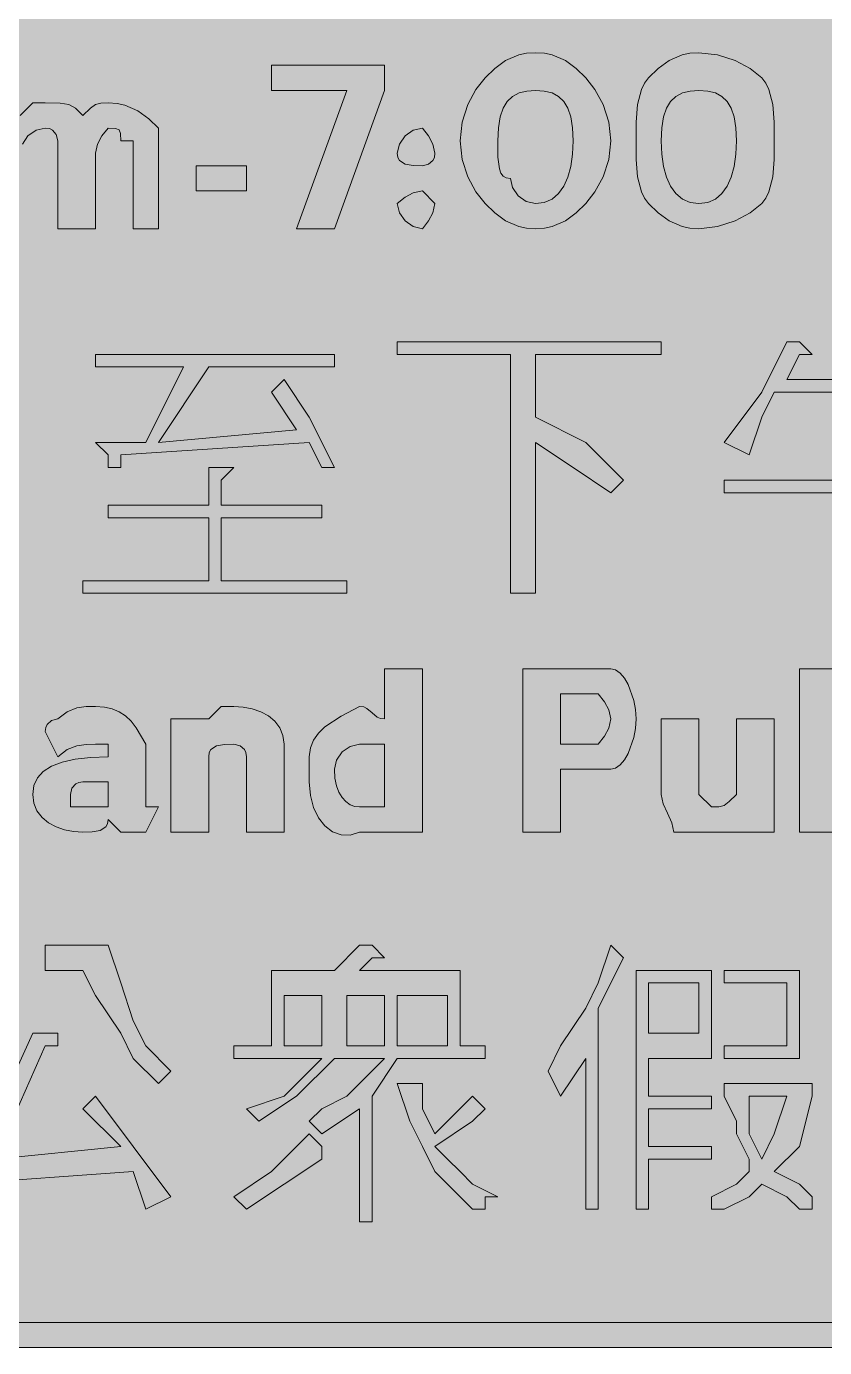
# Model space of a CAD drawing. Header units: metres. Extents: x 81 to 486, y 9 to 260.
# Drawn here: x 266.1 to 342.3, y 9.4 to 135.5 of the extents above; entities that cross this region are included whole.
import ezdxf

# ---------------------------------------------------------------- set-up
doc = ezdxf.new("R2010")
doc.units = ezdxf.units.M
doc.layers.add('FILL_BLACK_000000', color=7, linetype='Continuous', true_color=0x000000)
doc.layers.add('FILL_WHITE_FFFFFF', color=7, linetype='Continuous', true_color=0xffffff)

msp = doc.modelspace()

# ---------------------------------------------------------------- hatches: boundary and pattern name
at = {"layer": 'FILL_BLACK_000000', "true_color": 0x000000}
h = msp.add_hatch(color=7, dxfattribs=at)
h.dxf.hatch_style = 1
h.paths.add_polyline_path([(80.69, 255.06), (80.82, 255.96), (81.18, 256.86), (81.87, 257.76), (83.67, 259.41), (84.57, 259.95), (85.47, 260.16), (480.27, 260.16), (481.17, 259.95), (482.07, 259.41), (483.87, 257.76), (485.52, 255.96), (486.06, 255.06), (486.27, 254.16), (486.27, 15.36), (486.22, 14.51), (486.06, 13.77), (485.52, 12.51), (484.75, 11.48), (483.87, 10.56), (482.97, 9.87), (482.07, 9.51), (481.17, 9.38), (480.27, 9.36), (85.47, 9.36), (84.57, 9.38), (83.67, 9.51), (82.77, 9.87), (81.87, 10.56), (81.82, 10.96), (81.68, 11.27), (81.27, 11.76), (80.86, 12.25), (80.72, 12.56), (80.67, 12.96), (80.67, 15.36), (80.67, 254.16), (80.69, 255.06)])
h.paths.add_polyline_path([(83.82, 256.26), (83.51, 255.97), (83.28, 255.55), (83.12, 254.95), (83.07, 254.16), (83.07, 14.16), (83.22, 13.56), (83.58, 13.15), (83.87, 13.01), (84.27, 12.96), (84.32, 12.56), (84.46, 12.27), (84.87, 11.91), (85.47, 11.76), (480.27, 11.76), (481.15, 11.97), (481.92, 12.51), (482.46, 13.28), (482.67, 14.16), (482.67, 254.16), (482.62, 254.95), (482.46, 255.55), (482.23, 255.97), (481.92, 256.26), (481.15, 256.52), (480.27, 256.56), (85.47, 256.56), (84.59, 256.52), (83.82, 256.26)], flags=16)
h = msp.add_hatch(color=7, dxfattribs=at)
h.dxf.hatch_style = 1
h.paths.add_polyline_path([(321.12, 121.11), (320.35, 119.67), (319.47, 118.56), (318.55, 117.68), (317.52, 116.91), (316.26, 116.37), (315.52, 116.21), (314.67, 116.16), (313.82, 116.21), (313.08, 116.37), (311.82, 116.91), (310.79, 117.68), (309.87, 118.56), (308.99, 119.67), (308.22, 121.11), (307.68, 122.78), (307.47, 124.56), (307.68, 126.34), (308.22, 128.01), (308.99, 129.45), (309.87, 130.56), (310.79, 131.44), (311.82, 132.21), (313.08, 132.75), (313.82, 132.91), (314.67, 132.96), (315.52, 132.91), (316.26, 132.75), (317.52, 132.21), (318.55, 131.44), (319.47, 130.56), (320.35, 129.45), (321.12, 128.01), (321.66, 126.34), (321.87, 124.56), (321.66, 122.78), (321.12, 121.11)])
h.paths.add_polyline_path([(318.05, 126.83), (317.76, 127.66), (317.37, 128.31), (316.86, 128.79), (316.25, 129.12), (315.51, 129.3), (314.67, 129.36), (313.83, 129.3), (313.1, 129.12), (312.48, 128.79), (311.97, 128.31), (311.58, 127.66), (311.3, 126.83), (311.13, 125.8), (311.07, 124.56), (311.09, 122.98), (311.22, 121.86), (311.36, 121.47), (311.58, 121.18), (311.87, 121.02), (312.27, 120.96), (312.48, 120.08), (313.02, 119.31), (313.79, 118.77), (314.67, 118.56), (315.51, 118.67), (316.25, 118.99), (316.86, 119.51), (317.37, 120.21), (317.76, 121.08), (318.05, 122.1), (318.21, 123.27), (318.27, 124.56), (318.21, 125.8), (318.05, 126.83)], flags=16)
h = msp.add_hatch(color=7, dxfattribs=at)
h.dxf.hatch_style = 1
h.paths.add_polyline_path([(337.32, 121.11), (336.96, 119.67), (336.67, 119.06), (336.27, 118.56), (335.16, 117.68), (333.72, 116.91), (332.05, 116.37), (330.27, 116.16), (329.42, 116.21), (328.68, 116.37), (327.42, 116.91), (326.39, 117.68), (325.47, 118.56), (325.07, 119.06), (324.78, 119.67), (324.42, 121.11), (324.29, 122.78), (324.27, 124.56), (324.29, 126.34), (324.42, 128.01), (324.78, 129.45), (325.07, 130.06), (325.47, 130.56), (326.39, 131.44), (327.42, 132.21), (328.68, 132.75), (329.42, 132.91), (330.27, 132.96), (332.05, 132.75), (333.72, 132.21), (335.16, 131.44), (336.27, 130.56), (336.67, 130.06), (336.96, 129.45), (337.32, 128.01), (337.45, 126.34), (337.47, 124.56), (337.45, 122.78), (337.32, 121.11)])
h.paths.add_polyline_path([(333.64, 126.83), (333.36, 127.66), (332.97, 128.31), (332.46, 128.79), (331.85, 129.12), (331.11, 129.3), (330.27, 129.36), (329.43, 129.3), (328.7, 129.12), (328.08, 128.79), (327.57, 128.31), (327.18, 127.66), (326.9, 126.83), (326.73, 125.8), (326.67, 124.56), (326.73, 123.27), (326.9, 122.1), (327.18, 121.08), (327.57, 120.21), (328.08, 119.51), (328.7, 118.99), (329.43, 118.67), (330.27, 118.56), (331.11, 118.67), (331.85, 118.99), (332.46, 119.51), (332.97, 120.21), (333.36, 121.08), (333.64, 122.1), (333.81, 123.27), (333.87, 124.56), (333.81, 125.8), (333.64, 126.83)], flags=16)
h = msp.add_hatch(color=7, dxfattribs=at)
h.dxf.hatch_style = 1
h.paths.add_polyline_path([(289.47, 129.36), (289.47, 131.76), (300.27, 131.76), (300.27, 129.36), (295.47, 116.16), (291.87, 116.16), (296.67, 129.36), (289.47, 129.36)])
h = msp.add_hatch(color=7, dxfattribs=at)
h.dxf.hatch_style = 1
h.paths.add_polyline_path([(263.07, 116.16), (263.07, 128.16), (265.47, 128.16), (265.47, 126.96), (266.67, 128.16), (267.87, 128.16), (269.28, 128.14), (270.12, 128.01), (270.74, 127.65), (271.47, 126.96), (272.18, 127.65), (272.67, 128.01), (273.16, 128.14), (273.87, 128.16), (274.72, 128.11), (275.46, 127.95), (276.72, 127.41), (277.75, 126.64), (278.67, 125.76), (278.67, 124.56), (278.67, 116.16), (276.27, 116.16), (276.27, 124.56), (275.07, 124.56), (275.05, 125.25), (274.92, 125.61), (274.56, 125.74), (273.87, 125.76), (273.27, 125.01), (272.86, 124.24), (272.67, 123.36), (272.67, 116.16), (269.07, 116.16), (269.07, 124.56), (268.92, 125.16), (268.56, 125.57), (268.27, 125.71), (267.87, 125.76), (266.99, 125.55), (266.22, 125.01), (265.68, 124.24), (265.47, 123.36), (265.47, 116.16), (263.07, 116.16)])
h = msp.add_hatch(color=7, dxfattribs=at)
h.dxf.hatch_style = 1
h.paths.add_polyline_path([(305.02, 122.96), (304.88, 122.67), (304.47, 122.31), (303.87, 122.16), (302.99, 122.18), (302.22, 122.31), (301.68, 122.67), (301.52, 122.96), (301.47, 123.36), (301.68, 124.24), (302.22, 125.01), (302.99, 125.55), (303.87, 125.76), (304.47, 125.01), (304.88, 124.24), (305.07, 123.36), (305.02, 122.96)])
h = msp.add_hatch(color=7, dxfattribs=at)
h.dxf.hatch_style = 1
h.paths.add_polyline_path([(282.27, 119.76), (282.27, 122.16), (287.07, 122.16), (287.07, 119.76), (282.27, 119.76)])
h = msp.add_hatch(color=7, dxfattribs=at)
h.dxf.hatch_style = 1
h.paths.add_polyline_path([(304.88, 117.68), (304.47, 116.91), (303.87, 116.16), (302.99, 116.37), (302.22, 116.91), (301.68, 117.68), (301.47, 118.56), (302.22, 119.16), (302.99, 119.57), (303.87, 119.76), (305.07, 118.56), (304.88, 117.68)])
h = msp.add_hatch(color=7, dxfattribs=at)
h.dxf.hatch_style = 1
h.paths.add_polyline_path([(326.67, 105.36), (326.67, 104.16), (314.67, 104.16), (314.67, 98.16), (319.47, 95.76), (323.07, 92.16), (321.87, 90.96), (318.27, 93.36), (314.67, 95.76), (314.67, 81.36), (312.27, 81.36), (312.27, 104.16), (301.47, 104.16), (301.47, 105.36), (326.67, 105.36)])
h = msp.add_hatch(color=7, dxfattribs=at)
h.dxf.hatch_style = 1
h.paths.add_polyline_path([(354.27, 100.56), (345.87, 100.56), (345.87, 92.16), (356.67, 92.16), (356.67, 90.96), (345.87, 90.96), (345.87, 80.16), (344.67, 80.16), (344.67, 90.96), (332.67, 90.96), (332.67, 92.16), (344.67, 92.16), (344.67, 100.56), (337.47, 100.56), (336.27, 98.16), (335.07, 94.56), (332.67, 95.76), (336.27, 100.56), (338.67, 105.36), (339.87, 105.36), (341.07, 104.16), (339.87, 104.16), (338.67, 101.76), (354.27, 101.76), (354.27, 100.56)])
h = msp.add_hatch(color=7, dxfattribs=at)
h.dxf.hatch_style = 1
h.paths.add_polyline_path([(290.67, 101.76), (293.07, 98.16), (295.47, 93.36), (294.27, 93.36), (293.07, 95.76), (275.07, 94.56), (275.07, 93.36), (273.87, 93.36), (273.87, 94.56), (272.67, 95.76), (277.47, 95.76), (281.07, 102.96), (272.67, 102.96), (272.67, 104.16), (295.47, 104.16), (295.47, 102.96), (283.47, 102.96), (278.67, 95.76), (291.87, 96.96), (289.47, 100.56), (290.67, 101.76)])
h = msp.add_hatch(color=7, dxfattribs=at)
h.dxf.hatch_style = 1
h.paths.add_polyline_path([(296.67, 82.56), (296.67, 81.36), (271.47, 81.36), (271.47, 82.56), (283.47, 82.56), (283.47, 88.56), (273.87, 88.56), (273.87, 89.76), (283.47, 89.76), (283.47, 93.36), (284.67, 93.36), (285.87, 93.36), (284.67, 92.16), (284.67, 89.76), (294.27, 89.76), (294.27, 88.56), (284.67, 88.56), (284.67, 82.56), (296.67, 82.56)])
h = msp.add_hatch(color=7, dxfattribs=at)
h.dxf.hatch_style = 1
h.paths.add_polyline_path([(303.87, 74.16), (303.87, 58.56), (300.27, 58.56), (297.87, 58.56), (296.97, 58.27), (296.11, 58.3), (295.3, 58.6), (294.57, 59.16), (293.96, 59.94), (293.48, 60.92), (293.18, 62.07), (293.07, 63.36), (293.07, 64.56), (293.07, 65.76), (293.18, 66.61), (293.48, 67.35), (293.96, 68.02), (294.57, 68.61), (296.11, 69.64), (297.87, 70.56), (298.27, 70.51), (298.58, 70.37), (299.07, 69.96), (299.56, 69.55), (299.87, 69.41), (300.27, 69.36), (300.27, 74.16), (303.87, 74.16)])
h.paths.add_polyline_path([(300.27, 62.16), (300.27, 64.56), (300.27, 65.76), (300.27, 66.96), (297.87, 66.96), (296.99, 66.75), (296.22, 66.21), (295.68, 65.44), (295.47, 64.56), (295.52, 63.72), (295.68, 62.98), (295.91, 62.37), (296.22, 61.86), (296.58, 61.47), (296.99, 61.18), (297.42, 61.02), (297.87, 60.96), (300.27, 60.96), (300.27, 62.16)], flags=16)
h = msp.add_hatch(color=7, dxfattribs=at)
h.dxf.hatch_style = 1
h.paths.add_polyline_path([(321.87, 74.16), (322.32, 74.05), (322.75, 73.75), (323.16, 73.27), (323.52, 72.66), (324.06, 71.12), (324.22, 70.26), (324.27, 69.36), (324.22, 68.46), (324.06, 67.6), (323.52, 66.06), (323.16, 65.45), (322.75, 64.97), (322.32, 64.67), (321.87, 64.56), (320.67, 64.56), (317.07, 64.56), (317.07, 58.56), (313.47, 58.56), (313.47, 74.16), (320.67, 74.16), (321.87, 74.16)])
h.paths.add_polyline_path([(320.67, 66.96), (321.27, 67.71), (321.68, 68.48), (321.87, 69.36), (321.68, 70.24), (321.27, 71.01), (320.67, 71.76), (319.47, 71.76), (317.07, 71.76), (317.07, 66.96), (319.47, 66.96), (320.67, 66.96)], flags=16)
h = msp.add_hatch(color=7, dxfattribs=at)
h.dxf.hatch_style = 1
h.paths.add_polyline_path([(348.33, 70.11), (349.35, 69.55), (350.22, 68.76), (350.92, 67.75), (351.44, 66.51), (351.76, 65.05), (351.87, 63.36), (351.68, 62.46), (351.27, 61.56), (350.86, 60.66), (350.67, 59.76), (349.75, 59.07), (348.72, 58.71), (347.46, 58.58), (345.87, 58.56), (343.47, 58.56), (339.87, 58.56), (339.87, 74.16), (343.47, 74.16), (343.47, 69.36), (344.22, 69.96), (344.99, 70.37), (345.87, 70.56), (347.16, 70.45), (348.33, 70.11)])
h.paths.add_polyline_path([(344.22, 66.81), (343.68, 66.45), (343.52, 66.16), (343.47, 65.76), (343.47, 62.16), (344.67, 60.96), (345.87, 60.96), (346.32, 61.02), (346.75, 61.18), (347.16, 61.47), (347.52, 61.86), (347.83, 62.37), (348.06, 62.98), (348.22, 63.72), (348.27, 64.56), (348.06, 65.44), (347.52, 66.21), (346.75, 66.75), (345.87, 66.96), (344.99, 66.94), (344.22, 66.81)], flags=16)
h = msp.add_hatch(color=7, dxfattribs=at)
h.dxf.hatch_style = 1
h.paths.add_polyline_path([(272.67, 66.96), (271.77, 66.94), (270.87, 66.81), (269.97, 66.45), (269.07, 65.76), (267.87, 68.16), (267.92, 68.56), (268.06, 68.85), (268.47, 69.21), (269.07, 69.36), (269.97, 70.05), (270.87, 70.41), (271.77, 70.54), (272.67, 70.56), (273.52, 70.5), (274.26, 70.33), (274.93, 70.05), (275.52, 69.66), (276.06, 69.15), (276.55, 68.53), (277.47, 66.96), (277.47, 60.96), (278.67, 60.96), (277.47, 58.56), (275.07, 58.56), (273.87, 59.76), (273.82, 59.36), (273.66, 59.07), (273.12, 58.71), (272.35, 58.58), (271.47, 58.56), (270.57, 58.62), (269.71, 58.78), (268.9, 59.07), (268.17, 59.46), (267.56, 59.97), (267.08, 60.58), (266.78, 61.32), (266.67, 62.16), (266.78, 63), (267.12, 63.73), (267.68, 64.35), (268.47, 64.86), (269.48, 65.25), (270.72, 65.53), (272.18, 65.7), (273.87, 65.76), (273.87, 66.96), (272.67, 66.96)])
h.paths.add_polyline_path([(272.67, 60.96), (273.87, 60.96), (273.87, 63.36), (271.47, 63.36), (271.07, 63.31), (270.78, 63.17), (270.42, 62.76), (270.27, 62.16), (270.27, 60.96), (272.67, 60.96)], flags=16)
h = msp.add_hatch(color=7, dxfattribs=at)
h.dxf.hatch_style = 1
h.paths.add_polyline_path([(284.99, 66.94), (284.22, 66.81), (283.68, 66.45), (283.52, 66.16), (283.47, 65.76), (283.47, 58.56), (279.87, 58.56), (279.87, 69.36), (283.47, 69.36), (284.67, 70.56), (285.87, 70.56), (286.77, 70.5), (287.63, 70.33), (288.44, 70.05), (289.17, 69.66), (289.78, 69.15), (290.26, 68.53), (290.56, 67.8), (290.67, 66.96), (290.67, 65.76), (290.67, 58.56), (287.07, 58.56), (287.07, 64.56), (287.07, 65.76), (287.02, 66.16), (286.88, 66.45), (286.47, 66.81), (285.87, 66.96), (284.99, 66.94)])
h = msp.add_hatch(color=7, dxfattribs=at)
h.dxf.hatch_style = 1
h.paths.add_polyline_path([(331.47, 58.56), (327.87, 58.56), (327.68, 59.46), (327.27, 60.36), (326.86, 61.26), (326.67, 62.16), (326.67, 69.36), (330.27, 69.36), (330.27, 63.36), (330.27, 62.16), (331.47, 60.96), (332.18, 60.98), (332.67, 61.11), (333.16, 61.47), (333.87, 62.16), (333.87, 63.36), (333.87, 69.36), (337.47, 69.36), (337.47, 58.56), (333.87, 58.56), (331.47, 58.56)])
h = msp.add_hatch(color=7, dxfattribs=at)
h.dxf.hatch_style = 1
h.paths.add_polyline_path([(267.87, 47.76), (273.87, 47.76), (275.07, 44.16), (276.27, 40.56), (277.47, 38.16), (279.87, 35.76), (278.67, 34.56), (276.27, 36.96), (275.07, 39.36), (272.67, 42.96), (271.47, 45.36), (267.87, 45.36), (267.87, 47.76)])
h = msp.add_hatch(color=7, dxfattribs=at)
h.dxf.hatch_style = 1
h.paths.add_polyline_path([(300.27, 46.56), (299.07, 46.56), (297.87, 45.36), (307.47, 45.36), (307.47, 38.16), (309.87, 38.16), (309.87, 36.96), (301.47, 36.96), (299.07, 33.36), (299.07, 21.36), (297.87, 21.36), (297.87, 32.16), (294.27, 29.76), (293.07, 30.96), (294.27, 32.16), (296.67, 33.36), (297.87, 34.56), (300.27, 36.96), (295.47, 36.96), (291.87, 33.36), (288.27, 30.96), (287.07, 32.16), (290.67, 33.36), (294.27, 36.96), (285.87, 36.96), (285.87, 38.16), (289.47, 38.16), (289.47, 45.36), (295.47, 45.36), (297.87, 47.76), (299.07, 47.76), (300.27, 46.56)])
h.paths.add_polyline_path([(294.27, 38.16), (294.27, 42.96), (290.67, 42.96), (290.67, 38.16), (294.27, 38.16)], flags=16)
h.paths.add_polyline_path([(300.27, 42.96), (296.67, 42.96), (296.67, 38.16), (300.27, 38.16), (300.27, 42.96)], flags=16)
h.paths.add_polyline_path([(301.47, 42.96), (301.47, 38.16), (306.27, 38.16), (306.27, 42.96), (301.47, 42.96)], flags=16)
h = msp.add_hatch(color=7, dxfattribs=at)
h.dxf.hatch_style = 1
h.paths.add_polyline_path([(320.67, 22.56), (319.47, 22.56), (319.47, 36.96), (317.07, 33.36), (315.87, 35.76), (317.07, 38.16), (319.47, 41.76), (320.67, 44.16), (321.87, 47.76), (323.07, 46.56), (320.67, 41.76), (320.67, 22.56)])
h = msp.add_hatch(color=7, dxfattribs=at)
h.dxf.hatch_style = 1
h.paths.add_polyline_path([(331.47, 28.56), (331.47, 27.36), (325.47, 27.36), (325.47, 22.56), (324.27, 22.56), (324.27, 45.36), (331.47, 45.36), (331.47, 36.96), (325.47, 36.96), (325.47, 33.36), (331.47, 33.36), (331.47, 32.16), (325.47, 32.16), (325.47, 28.56), (331.47, 28.56)])
h.paths.add_polyline_path([(325.47, 39.36), (330.27, 39.36), (330.27, 44.16), (325.47, 44.16), (325.47, 39.36)], flags=16)
h = msp.add_hatch(color=7, dxfattribs=at)
h.dxf.hatch_style = 1
h.paths.add_polyline_path([(339.87, 36.96), (332.67, 36.96), (332.67, 38.16), (338.67, 38.16), (338.67, 44.16), (332.67, 44.16), (332.67, 45.36), (339.87, 45.36), (339.87, 36.96)])
h = msp.add_hatch(color=7, dxfattribs=at)
h.dxf.hatch_style = 1
h.paths.add_polyline_path([(269.07, 39.36), (269.07, 38.16), (267.87, 38.16), (263.07, 27.36), (275.07, 28.56), (271.47, 32.16), (272.67, 33.36), (276.27, 28.56), (279.87, 23.76), (277.47, 22.56), (276.27, 26.16), (259.47, 24.96), (258.27, 23.76), (257.07, 26.16), (260.67, 26.16), (266.67, 39.36), (267.87, 39.36), (269.07, 39.36)])
h = msp.add_hatch(color=7, dxfattribs=at)
h.dxf.hatch_style = 1
h.paths.add_polyline_path([(308.67, 22.56), (307.47, 23.76), (306.27, 24.96), (305.07, 26.16), (303.87, 28.56), (302.67, 30.96), (301.47, 34.56), (303.87, 34.56), (303.87, 32.16), (305.07, 29.76), (306.27, 30.96), (308.67, 33.36), (309.87, 32.16), (308.67, 30.96), (305.07, 28.56), (306.27, 27.36), (307.47, 26.16), (308.67, 24.96), (311.07, 23.76), (309.87, 23.76), (309.87, 22.56), (308.67, 22.56)])
h = msp.add_hatch(color=7, dxfattribs=at)
h.dxf.hatch_style = 1
h.paths.add_polyline_path([(333.87, 29.76), (333.87, 30.96), (332.67, 33.36), (332.67, 34.56), (339.87, 34.56), (341.07, 34.56), (341.07, 33.36), (339.87, 28.56), (337.47, 26.16), (339.87, 24.96), (341.07, 23.76), (341.07, 22.56), (339.87, 22.56), (338.67, 23.76), (336.27, 24.96), (335.07, 23.76), (332.67, 22.56), (331.47, 22.56), (331.47, 23.76), (333.87, 24.96), (335.07, 26.16), (335.07, 27.36), (333.87, 29.76)])
h.paths.add_polyline_path([(335.07, 29.76), (336.27, 27.36), (337.47, 29.76), (338.67, 33.36), (335.07, 33.36), (335.07, 29.76)], flags=16)
h = msp.add_hatch(color=7, dxfattribs=at)
h.dxf.hatch_style = 1
h.paths.add_polyline_path([(289.47, 26.16), (293.07, 29.76), (294.27, 28.56), (294.27, 27.36), (290.67, 24.96), (287.07, 22.56), (285.87, 23.76), (289.47, 26.16)])
at = {"layer": 'FILL_WHITE_FFFFFF', "true_color": 0xffffff}
h = msp.add_hatch(color=7, dxfattribs=at)
h.dxf.hatch_style = 1
h.paths.add_polyline_path([(480.27, 256.56), (482.67, 256.56), (482.67, 254.16), (482.67, 14.16), (482.67, 12.96), (481.96, 12.27), (481.47, 11.91), (480.98, 11.78), (480.27, 11.76), (85.47, 11.76), (84.87, 11.91), (84.46, 12.27), (84.32, 12.56), (84.27, 12.96), (83.87, 13.01), (83.58, 13.15), (83.22, 13.56), (83.07, 14.16), (83.07, 254.16), (83.12, 254.95), (83.28, 255.55), (83.51, 255.97), (83.82, 256.26), (84.59, 256.52), (85.47, 256.56), (480.27, 256.56)])

# ---------------------------------------------------------------- linework, layer by layer
at = {"layer": 'FILL_BLACK_000000', "lineweight": 0, "true_color": 0x000000}
for points in [[(480.27, 9.36), (85.47, 9.36), (84.57, 9.38), (83.67, 9.51), (82.77, 9.87), (81.87, 10.56), (81.82, 10.96), (81.68, 11.27), (81.27, 11.76), (80.86, 12.25), (80.72, 12.56), (80.67, 12.96), (80.67, 15.36), (80.67, 254.16), (80.69, 255.06), (80.82, 255.96), (81.18, 256.86), (81.87, 257.76), (83.67, 259.41), (84.57, 259.95), (85.47, 260.16), (480.27, 260.16)], [(480.27, 256.56), (85.47, 256.56), (84.59, 256.52), (83.82, 256.26), (83.51, 255.97), (83.28, 255.55), (83.12, 254.95), (83.07, 254.16), (83.07, 14.16), (83.22, 13.56), (83.58, 13.15), (83.87, 13.01), (84.27, 12.96), (84.32, 12.56), (84.46, 12.27), (84.87, 11.91), (85.47, 11.76), (480.27, 11.76)], [(265.47, 126.96), (266.67, 128.16), (267.87, 128.16), (269.28, 128.14), (270.12, 128.01), (270.74, 127.65), (271.47, 126.96), (272.18, 127.65), (272.67, 128.01), (273.16, 128.14), (273.87, 128.16), (274.72, 128.11), (275.46, 127.95), (276.72, 127.41), (277.75, 126.64), (278.67, 125.76), (278.67, 124.56), (278.67, 116.16), (276.27, 116.16), (276.27, 124.56), (275.07, 124.56), (275.05, 125.25), (274.92, 125.61), (274.56, 125.74), (273.87, 125.76), (273.27, 125.01), (272.86, 124.24), (272.67, 123.36), (272.67, 116.16), (269.07, 116.16), (269.07, 124.56), (268.92, 125.16), (268.56, 125.57), (268.27, 125.71), (267.87, 125.76), (266.99, 125.55), (266.22, 125.01), (265.68, 124.24)]]:
    msp.add_lwpolyline(points, dxfattribs=at)
for points in [[(321.12, 121.11), (320.35, 119.67), (319.47, 118.56), (318.55, 117.68), (317.52, 116.91), (316.26, 116.37), (315.52, 116.21), (314.67, 116.16), (313.82, 116.21), (313.08, 116.37), (311.82, 116.91), (310.79, 117.68), (309.87, 118.56), (308.99, 119.67), (308.22, 121.11), (307.68, 122.78), (307.47, 124.56), (307.68, 126.34), (308.22, 128.01), (308.99, 129.45), (309.87, 130.56), (310.79, 131.44), (311.82, 132.21), (313.08, 132.75), (313.82, 132.91), (314.67, 132.96), (315.52, 132.91), (316.26, 132.75), (317.52, 132.21), (318.55, 131.44), (319.47, 130.56), (320.35, 129.45), (321.12, 128.01), (321.66, 126.34), (321.87, 124.56), (321.66, 122.78)], [(337.32, 121.11), (336.96, 119.67), (336.67, 119.06), (336.27, 118.56), (335.16, 117.68), (333.72, 116.91), (332.05, 116.37), (330.27, 116.16), (329.42, 116.21), (328.68, 116.37), (327.42, 116.91), (326.39, 117.68), (325.47, 118.56), (325.07, 119.06), (324.78, 119.67), (324.42, 121.11), (324.29, 122.78), (324.27, 124.56), (324.29, 126.34), (324.42, 128.01), (324.78, 129.45), (325.07, 130.06), (325.47, 130.56), (326.39, 131.44), (327.42, 132.21), (328.68, 132.75), (329.42, 132.91), (330.27, 132.96), (332.05, 132.75), (333.72, 132.21), (335.16, 131.44), (336.27, 130.56), (336.67, 130.06), (336.96, 129.45), (337.32, 128.01), (337.45, 126.34), (337.47, 124.56), (337.45, 122.78)], [(289.47, 129.36), (289.47, 131.76), (300.27, 131.76), (300.27, 129.36), (295.47, 116.16), (291.87, 116.16), (296.67, 129.36)], [(318.05, 126.83), (317.76, 127.66), (317.37, 128.31), (316.86, 128.79), (316.25, 129.12), (315.51, 129.3), (314.67, 129.36), (313.83, 129.3), (313.1, 129.12), (312.48, 128.79), (311.97, 128.31), (311.58, 127.66), (311.3, 126.83), (311.13, 125.8), (311.07, 124.56), (311.09, 122.98), (311.22, 121.86), (311.36, 121.47), (311.58, 121.18), (311.87, 121.02), (312.27, 120.96), (312.48, 120.08), (313.02, 119.31), (313.79, 118.77), (314.67, 118.56), (315.51, 118.67), (316.25, 118.99), (316.86, 119.51), (317.37, 120.21), (317.76, 121.08), (318.05, 122.1), (318.21, 123.27), (318.27, 124.56), (318.21, 125.8)], [(333.64, 126.83), (333.36, 127.66), (332.97, 128.31), (332.46, 128.79), (331.85, 129.12), (331.11, 129.3), (330.27, 129.36), (329.43, 129.3), (328.7, 129.12), (328.08, 128.79), (327.57, 128.31), (327.18, 127.66), (326.9, 126.83), (326.73, 125.8), (326.67, 124.56), (326.73, 123.27), (326.9, 122.1), (327.18, 121.08), (327.57, 120.21), (328.08, 119.51), (328.7, 118.99), (329.43, 118.67), (330.27, 118.56), (331.11, 118.67), (331.85, 118.99), (332.46, 119.51), (332.97, 120.21), (333.36, 121.08), (333.64, 122.1), (333.81, 123.27), (333.87, 124.56), (333.81, 125.8)], [(305.02, 122.96), (304.88, 122.67), (304.47, 122.31), (303.87, 122.16), (302.99, 122.18), (302.22, 122.31), (301.68, 122.67), (301.52, 122.96), (301.47, 123.36), (301.68, 124.24), (302.22, 125.01), (302.99, 125.55), (303.87, 125.76), (304.47, 125.01), (304.88, 124.24), (305.07, 123.36)], [(282.27, 119.76), (282.27, 122.16), (287.07, 122.16), (287.07, 119.76)], [(304.88, 117.68), (304.47, 116.91), (303.87, 116.16), (302.99, 116.37), (302.22, 116.91), (301.68, 117.68), (301.47, 118.56), (302.22, 119.16), (302.99, 119.57), (303.87, 119.76), (305.07, 118.56)], [(326.67, 105.36), (326.67, 104.16), (314.67, 104.16), (314.67, 98.16), (319.47, 95.76), (323.07, 92.16), (321.87, 90.96), (318.27, 93.36), (314.67, 95.76), (314.67, 81.36), (312.27, 81.36), (312.27, 104.16), (301.47, 104.16), (301.47, 105.36)], [(354.27, 100.56), (345.87, 100.56), (345.87, 92.16), (356.67, 92.16), (356.67, 90.96), (345.87, 90.96), (345.87, 80.16), (344.67, 80.16), (344.67, 90.96), (332.67, 90.96), (332.67, 92.16), (344.67, 92.16), (344.67, 100.56), (337.47, 100.56), (336.27, 98.16), (335.07, 94.56), (332.67, 95.76), (336.27, 100.56), (338.67, 105.36), (339.87, 105.36), (341.07, 104.16), (339.87, 104.16), (338.67, 101.76), (354.27, 101.76)], [(290.67, 101.76), (293.07, 98.16), (295.47, 93.36), (294.27, 93.36), (293.07, 95.76), (275.07, 94.56), (275.07, 93.36), (273.87, 93.36), (273.87, 94.56), (272.67, 95.76), (277.47, 95.76), (281.07, 102.96), (272.67, 102.96), (272.67, 104.16), (295.47, 104.16), (295.47, 102.96), (283.47, 102.96), (278.67, 95.76), (291.87, 96.96), (289.47, 100.56)], [(296.67, 82.56), (296.67, 81.36), (271.47, 81.36), (271.47, 82.56), (283.47, 82.56), (283.47, 88.56), (273.87, 88.56), (273.87, 89.76), (283.47, 89.76), (283.47, 93.36), (284.67, 93.36), (285.87, 93.36), (284.67, 92.16), (284.67, 89.76), (294.27, 89.76), (294.27, 88.56), (284.67, 88.56), (284.67, 82.56)], [(303.87, 74.16), (303.87, 58.56), (300.27, 58.56), (297.87, 58.56), (296.97, 58.27), (296.11, 58.3), (295.3, 58.6), (294.57, 59.16), (293.96, 59.94), (293.48, 60.92), (293.18, 62.07), (293.07, 63.36), (293.07, 64.56), (293.07, 65.76), (293.18, 66.61), (293.48, 67.35), (293.96, 68.02), (294.57, 68.61), (296.11, 69.64), (297.87, 70.56), (298.27, 70.51), (298.58, 70.37), (299.07, 69.96), (299.56, 69.55), (299.87, 69.41), (300.27, 69.36), (300.27, 74.16)], [(321.87, 74.16), (322.32, 74.05), (322.75, 73.75), (323.16, 73.27), (323.52, 72.66), (324.06, 71.12), (324.22, 70.26), (324.27, 69.36), (324.22, 68.46), (324.06, 67.6), (323.52, 66.06), (323.16, 65.45), (322.75, 64.97), (322.32, 64.67), (321.87, 64.56), (320.67, 64.56), (317.07, 64.56), (317.07, 58.56), (313.47, 58.56), (313.47, 74.16), (320.67, 74.16)], [(348.33, 70.11), (349.35, 69.55), (350.22, 68.76), (350.92, 67.75), (351.44, 66.51), (351.76, 65.05), (351.87, 63.36), (351.68, 62.46), (351.27, 61.56), (350.86, 60.66), (350.67, 59.76), (349.75, 59.07), (348.72, 58.71), (347.46, 58.58), (345.87, 58.56), (343.47, 58.56), (339.87, 58.56), (339.87, 74.16), (343.47, 74.16), (343.47, 69.36), (344.22, 69.96), (344.99, 70.37), (345.87, 70.56), (347.16, 70.45)], [(320.67, 66.96), (321.27, 67.71), (321.68, 68.48), (321.87, 69.36), (321.68, 70.24), (321.27, 71.01), (320.67, 71.76), (319.47, 71.76), (317.07, 71.76), (317.07, 66.96), (319.47, 66.96)], [(272.67, 66.96), (271.77, 66.94), (270.87, 66.81), (269.97, 66.45), (269.07, 65.76), (267.87, 68.16), (267.92, 68.56), (268.06, 68.85), (268.47, 69.21), (269.07, 69.36), (269.97, 70.05), (270.87, 70.41), (271.77, 70.54), (272.67, 70.56), (273.52, 70.5), (274.26, 70.33), (274.93, 70.05), (275.52, 69.66), (276.06, 69.15), (276.55, 68.53), (277.47, 66.96), (277.47, 60.96), (278.67, 60.96), (277.47, 58.56), (275.07, 58.56), (273.87, 59.76), (273.82, 59.36), (273.66, 59.07), (273.12, 58.71), (272.35, 58.58), (271.47, 58.56), (270.57, 58.62), (269.71, 58.78), (268.9, 59.07), (268.17, 59.46), (267.56, 59.97), (267.08, 60.58), (266.78, 61.32), (266.67, 62.16), (266.78, 63), (267.12, 63.73), (267.68, 64.35), (268.47, 64.86), (269.48, 65.25), (270.72, 65.53), (272.18, 65.7), (273.87, 65.76), (273.87, 66.96)], [(284.99, 66.94), (284.22, 66.81), (283.68, 66.45), (283.52, 66.16), (283.47, 65.76), (283.47, 58.56), (279.87, 58.56), (279.87, 69.36), (283.47, 69.36), (284.67, 70.56), (285.87, 70.56), (286.77, 70.5), (287.63, 70.33), (288.44, 70.05), (289.17, 69.66), (289.78, 69.15), (290.26, 68.53), (290.56, 67.8), (290.67, 66.96), (290.67, 65.76), (290.67, 58.56), (287.07, 58.56), (287.07, 64.56), (287.07, 65.76), (287.02, 66.16), (286.88, 66.45), (286.47, 66.81), (285.87, 66.96)], [(331.47, 58.56), (327.87, 58.56), (327.68, 59.46), (327.27, 60.36), (326.86, 61.26), (326.67, 62.16), (326.67, 69.36), (330.27, 69.36), (330.27, 63.36), (330.27, 62.16), (331.47, 60.96), (332.18, 60.98), (332.67, 61.11), (333.16, 61.47), (333.87, 62.16), (333.87, 63.36), (333.87, 69.36), (337.47, 69.36), (337.47, 58.56), (333.87, 58.56)], [(300.27, 62.16), (300.27, 64.56), (300.27, 65.76), (300.27, 66.96), (297.87, 66.96), (296.99, 66.75), (296.22, 66.21), (295.68, 65.44), (295.47, 64.56), (295.52, 63.72), (295.68, 62.98), (295.91, 62.37), (296.22, 61.86), (296.58, 61.47), (296.99, 61.18), (297.42, 61.02), (297.87, 60.96), (300.27, 60.96)], [(272.67, 60.96), (273.87, 60.96), (273.87, 63.36), (271.47, 63.36), (271.07, 63.31), (270.78, 63.17), (270.42, 62.76), (270.27, 62.16), (270.27, 60.96)], [(267.87, 47.76), (273.87, 47.76), (275.07, 44.16), (276.27, 40.56), (277.47, 38.16), (279.87, 35.76), (278.67, 34.56), (276.27, 36.96), (275.07, 39.36), (272.67, 42.96), (271.47, 45.36), (267.87, 45.36)], [(300.27, 46.56), (299.07, 46.56), (297.87, 45.36), (307.47, 45.36), (307.47, 38.16), (309.87, 38.16), (309.87, 36.96), (301.47, 36.96), (299.07, 33.36), (299.07, 21.36), (297.87, 21.36), (297.87, 32.16), (294.27, 29.76), (293.07, 30.96), (294.27, 32.16), (296.67, 33.36), (297.87, 34.56), (300.27, 36.96), (295.47, 36.96), (291.87, 33.36), (288.27, 30.96), (287.07, 32.16), (290.67, 33.36), (294.27, 36.96), (285.87, 36.96), (285.87, 38.16), (289.47, 38.16), (289.47, 45.36), (295.47, 45.36), (297.87, 47.76), (299.07, 47.76)], [(320.67, 22.56), (319.47, 22.56), (319.47, 36.96), (317.07, 33.36), (315.87, 35.76), (317.07, 38.16), (319.47, 41.76), (320.67, 44.16), (321.87, 47.76), (323.07, 46.56), (320.67, 41.76)], [(331.47, 28.56), (331.47, 27.36), (325.47, 27.36), (325.47, 22.56), (324.27, 22.56), (324.27, 45.36), (331.47, 45.36), (331.47, 36.96), (325.47, 36.96), (325.47, 33.36), (331.47, 33.36), (331.47, 32.16), (325.47, 32.16), (325.47, 28.56)], [(325.47, 39.36), (330.27, 39.36), (330.27, 44.16), (325.47, 44.16)], [(339.87, 36.96), (332.67, 36.96), (332.67, 38.16), (338.67, 38.16), (338.67, 44.16), (332.67, 44.16), (332.67, 45.36), (339.87, 45.36)], [(294.27, 38.16), (294.27, 42.96), (290.67, 42.96), (290.67, 38.16)], [(300.27, 42.96), (296.67, 42.96), (296.67, 38.16), (300.27, 38.16)], [(301.47, 42.96), (301.47, 38.16), (306.27, 38.16), (306.27, 42.96)], [(269.07, 39.36), (269.07, 38.16), (267.87, 38.16), (263.07, 27.36), (275.07, 28.56), (271.47, 32.16), (272.67, 33.36), (276.27, 28.56), (279.87, 23.76), (277.47, 22.56), (276.27, 26.16), (259.47, 24.96), (258.27, 23.76), (257.07, 26.16), (260.67, 26.16), (266.67, 39.36), (267.87, 39.36)], [(308.67, 22.56), (307.47, 23.76), (306.27, 24.96), (305.07, 26.16), (303.87, 28.56), (302.67, 30.96), (301.47, 34.56), (303.87, 34.56), (303.87, 32.16), (305.07, 29.76), (306.27, 30.96), (308.67, 33.36), (309.87, 32.16), (308.67, 30.96), (305.07, 28.56), (306.27, 27.36), (307.47, 26.16), (308.67, 24.96), (311.07, 23.76), (309.87, 23.76), (309.87, 22.56)], [(333.87, 29.76), (333.87, 30.96), (332.67, 33.36), (332.67, 34.56), (339.87, 34.56), (341.07, 34.56), (341.07, 33.36), (339.87, 28.56), (337.47, 26.16), (339.87, 24.96), (341.07, 23.76), (341.07, 22.56), (339.87, 22.56), (338.67, 23.76), (336.27, 24.96), (335.07, 23.76), (332.67, 22.56), (331.47, 22.56), (331.47, 23.76), (333.87, 24.96), (335.07, 26.16), (335.07, 27.36)], [(335.07, 29.76), (336.27, 27.36), (337.47, 29.76), (338.67, 33.36), (335.07, 33.36)], [(289.47, 26.16), (293.07, 29.76), (294.27, 28.56), (294.27, 27.36), (290.67, 24.96), (287.07, 22.56), (285.87, 23.76)]]:
    msp.add_lwpolyline(points, close=True, dxfattribs=at)
at = {"layer": 'FILL_WHITE_FFFFFF', "lineweight": 0, "true_color": 0xffffff}
msp.add_lwpolyline([(480.27, 11.76), (85.47, 11.76), (84.87, 11.91), (84.46, 12.27), (84.32, 12.56), (84.27, 12.96), (83.87, 13.01), (83.58, 13.15), (83.22, 13.56), (83.07, 14.16), (83.07, 254.16), (83.12, 254.95), (83.28, 255.55), (83.51, 255.97), (83.82, 256.26), (84.59, 256.52), (85.47, 256.56), (480.27, 256.56)], dxfattribs=at)

doc.saveas('drawing.dxf')
